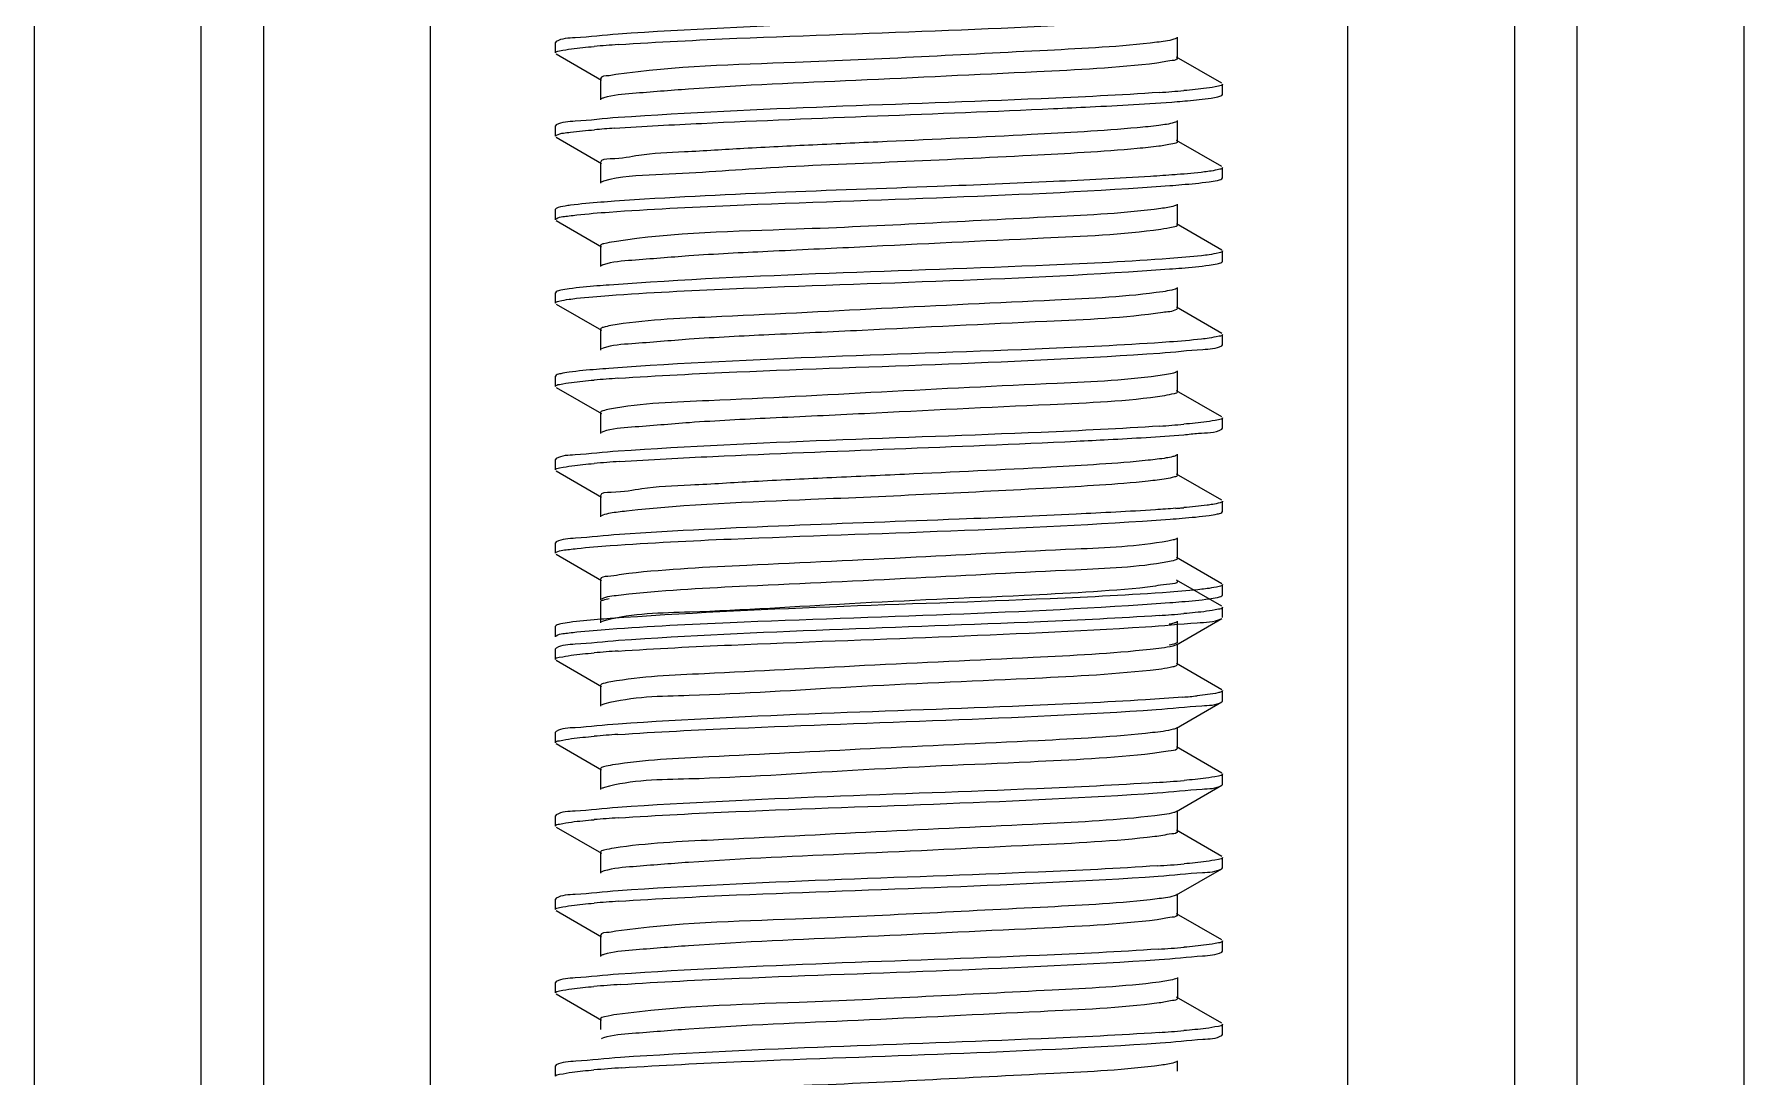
# Model space of a CAD drawing. Extents: x 1680110 to 4798266, y 269661 to 1249705.
# Drawn here: x 2404359.1 to 2404710.5, y 664173.3 to 664387.6 of the extents above; entities that cross this region are included whole.
import ezdxf

# ---------------------------------------------------------------- set-up
doc = ezdxf.new("R2010")
doc.units = 0
doc.header["$LTSCALE"] = 1000
doc.header["$MEASUREMENT"] = 0

# ---------------------------------------------------------------- blocks, each defined once
blk = doc.blocks.new('gfhhrryyfd')
at = {"linetype": 'Continuous'}
for p, q in [((3693152.86, -1741005.43), (3693152.86, -1744418.97)), ((3693187.15, -1741005.43), (3693187.15, -1744418.97)), ((3693200.01, -1741005.43), (3693200.01, -1744418.97)), ((3693234.3, -1741005.43), (3693234.3, -1744418.97)), ((3693422.89, -1741005.43), (3693422.89, -1744418.97)), ((3693457.18, -1741005.43), (3693457.18, -1744418.97)), ((3693470.04, -1741005.43), (3693470.04, -1744418.97)), ((3693504.33, -1741005.43), (3693504.33, -1744418.97)), ((3693260.18, -1743058.33), (3693260.01, -1743058.52)), ((3693387.9, -1743061.73), (3693387.9, -1743057.45)), ((3693260.01, -1743060.66), (3693260.01, -1743058.52)), ((3693260.01, -1743060.66), (3693260.01, -1743058.52)), ((3693260.18, -1743060.85), (3693269.48, -1743066.24)), ((3693397.01, -1743066.9), (3693387.71, -1743061.52)), ((3693269.29, -1743066.02), (3693269.29, -1743070.31)), ((3693397.18, -1743069.24), (3693397.18, -1743067.09)), ((3693397.18, -1743069.24), (3693397.18, -1743067.09)), ((3693397.01, -1743069.42), (3693397.18, -1743069.24)), ((3693260.18, -1743075.48), (3693260.01, -1743075.66)), ((3693260.01, -1743077.81), (3693260.01, -1743075.66)), ((3693260.01, -1743077.81), (3693260.01, -1743075.66)), ((3693387.9, -1743078.88), (3693387.9, -1743074.59)), ((3693260.18, -1743078), (3693269.48, -1743083.38)), ((3693397.01, -1743084.05), (3693387.71, -1743078.66)), ((3693269.29, -1743083.17), (3693269.29, -1743087.45)), ((3693387.84, -1743085.68), (3693387.4, -1743085.71)), ((3693397.01, -1743086.57), (3693397.18, -1743086.38)), ((3693397.18, -1743086.38), (3693397.18, -1743084.24)), ((3693397.18, -1743086.38), (3693397.18, -1743084.24)), ((3693260.18, -1743092.62), (3693260.01, -1743092.81)), ((3693260.01, -1743094.95), (3693260.01, -1743092.81)), ((3693260.01, -1743094.95), (3693260.01, -1743092.81)), ((3693387.9, -1743096.02), (3693387.9, -1743091.74)), ((3693260.18, -1743095.14), (3693269.48, -1743100.53)), ((3693397.01, -1743101.19), (3693387.71, -1743095.81)), ((3693269.29, -1743100.31), (3693269.29, -1743104.6)), ((3693397.01, -1743103.71), (3693397.18, -1743103.53)), ((3693397.18, -1743103.53), (3693397.18, -1743101.38)), ((3693397.18, -1743103.53), (3693397.18, -1743101.38)), ((3693260.18, -1743109.77), (3693260.01, -1743109.96)), ((3693260.01, -1743112.1), (3693260.01, -1743109.96)), ((3693260.01, -1743112.1), (3693260.01, -1743109.96)), ((3693387.9, -1743113.17), (3693387.9, -1743108.88)), ((3693260.18, -1743112.29), (3693269.48, -1743117.67)), ((3693397.01, -1743118.34), (3693387.71, -1743112.95)), ((3693269.29, -1743117.46), (3693269.29, -1743121.74)), ((3693269.82, -1743121.38), (3693269.48, -1743121.53)), ((3693397.01, -1743120.86), (3693397.18, -1743120.67)), ((3693397.18, -1743120.67), (3693397.18, -1743118.53)), ((3693397.18, -1743120.67), (3693397.18, -1743118.53)), ((3693260.18, -1743126.91), (3693260.01, -1743127.1)), ((3693260.01, -1743129.24), (3693260.01, -1743127.1)), ((3693260.01, -1743129.24), (3693260.01, -1743127.1)), ((3693387.9, -1743130.32), (3693387.9, -1743126.03)), ((3693260.18, -1743129.43), (3693269.48, -1743134.82)), ((3693397.01, -1743135.49), (3693387.71, -1743130.1)), ((3693269.29, -1743134.6), (3693269.29, -1743138.89)), ((3693397.18, -1743137.82), (3693397.18, -1743135.67)), ((3693397.18, -1743137.82), (3693397.18, -1743135.67)), ((3693269.79, -1743138.54), (3693269.48, -1743138.67)), ((3693397.01, -1743138), (3693397.18, -1743137.82)), ((3693260.18, -1743144.06), (3693260.01, -1743144.25)), ((3693260.01, -1743146.39), (3693260.01, -1743144.25)), ((3693260.01, -1743146.39), (3693260.01, -1743144.25)), ((3693387.9, -1743147.46), (3693387.9, -1743143.17)), ((3693260.18, -1743146.58), (3693269.48, -1743151.96)), ((3693397.01, -1743152.63), (3693387.71, -1743147.24)), ((3693269.29, -1743151.75), (3693269.29, -1743156.03)), ((3693397.18, -1743154.96), (3693397.18, -1743152.82)), ((3693397.18, -1743154.96), (3693397.18, -1743152.82)), ((3693269.76, -1743155.69), (3693269.48, -1743155.82)), ((3693397.01, -1743155.15), (3693397.18, -1743154.96)), ((3693387.9, -1743164.61), (3693387.9, -1743160.32)), ((3693260.18, -1743161.2), (3693260.01, -1743161.39)), ((3693260.01, -1743163.53), (3693260.01, -1743161.39)), ((3693260.01, -1743163.53), (3693260.01, -1743161.39)), ((3693260.18, -1743163.72), (3693269.48, -1743169.11)), ((3693397.01, -1743169.78), (3693387.71, -1743164.39)), ((3693269.29, -1743168.89), (3693269.29, -1743173.18)), ((3693397.01, -1743174.42), (3693387.71, -1743169.04)), ((3693397.18, -1743172.11), (3693397.18, -1743169.96)), ((3693397.18, -1743172.11), (3693397.18, -1743169.96)), ((3693269.29, -1743173.54), (3693269.29, -1743177.83)), ((3693397.01, -1743172.29), (3693397.18, -1743172.11)), ((3693387.71, -1743182.33), (3693397.01, -1743176.94)), ((3693387.9, -1743181.75), (3693387.9, -1743177.46)), ((3693396.9, -1743177), (3693397.01, -1743176.94)), ((3693397.18, -1743176.76), (3693397.18, -1743174.61)), ((3693397.18, -1743176.76), (3693397.18, -1743174.61)), ((3693260.18, -1743178.35), (3693260.01, -1743178.54)), ((3693260.01, -1743180.68), (3693260.01, -1743178.54)), ((3693260.01, -1743180.68), (3693260.01, -1743178.54)), ((3693260.18, -1743183), (3693260.01, -1743183.18)), ((3693260.01, -1743185.33), (3693260.01, -1743183.18)), ((3693260.01, -1743185.33), (3693260.01, -1743183.18)), ((3693387.71, -1743182.33), (3693387.65, -1743182.36)), ((3693387.9, -1743186.4), (3693387.9, -1743182.11)), ((3693260.18, -1743185.52), (3693269.48, -1743190.9)), ((3693387.9, -1743186.4), (3693387.65, -1743186.65)), ((3693397.01, -1743191.57), (3693387.71, -1743186.18)), ((3693269.29, -1743190.69), (3693269.29, -1743194.97)), ((3693397.18, -1743193.9), (3693397.18, -1743191.76)), ((3693397.18, -1743193.9), (3693397.18, -1743191.76)), ((3693387.71, -1743199.48), (3693397.01, -1743194.09)), ((3693397.01, -1743194.09), (3693397.18, -1743193.9)), ((3693260.18, -1743200.14), (3693260.01, -1743200.33)), ((3693260.01, -1743202.47), (3693260.01, -1743200.33)), ((3693260.01, -1743202.47), (3693260.01, -1743200.33)), ((3693387.9, -1743203.54), (3693387.9, -1743199.26)), ((3693260.18, -1743202.66), (3693269.48, -1743208.05)), ((3693397.01, -1743208.71), (3693387.71, -1743203.33)), ((3693269.29, -1743207.83), (3693269.29, -1743212.12)), ((3693397.18, -1743211.05), (3693397.18, -1743208.9)), ((3693397.18, -1743211.05), (3693397.18, -1743208.9)), ((3693387.71, -1743216.62), (3693397.01, -1743211.23)), ((3693397.01, -1743211.23), (3693397.18, -1743211.05)), ((3693387.9, -1743220.69), (3693387.9, -1743216.4)), ((3693260.18, -1743217.29), (3693260.01, -1743217.48)), ((3693260.01, -1743219.62), (3693260.01, -1743217.48)), ((3693260.01, -1743219.62), (3693260.01, -1743217.48)), ((3693260.18, -1743219.81), (3693269.48, -1743225.19)), ((3693397.01, -1743225.86), (3693387.71, -1743220.47)), ((3693269.29, -1743224.98), (3693269.29, -1743229.26)), ((3693397.18, -1743228.19), (3693397.18, -1743226.05)), ((3693397.18, -1743228.19), (3693397.18, -1743226.05)), ((3693387.71, -1743233.77), (3693397.01, -1743228.38)), ((3693397.01, -1743228.38), (3693397.18, -1743228.19)), ((3693387.9, -1743237.84), (3693387.9, -1743233.55)), ((3693260.18, -1743234.43), (3693260.01, -1743234.62)), ((3693260.01, -1743236.76), (3693260.01, -1743234.62)), ((3693260.01, -1743236.76), (3693260.01, -1743234.62)), ((3693260.18, -1743236.95), (3693269.48, -1743242.34)), ((3693397.01, -1743243.01), (3693387.71, -1743237.62)), ((3693269.29, -1743242.12), (3693269.29, -1743246.41)), ((3693397.18, -1743245.34), (3693397.18, -1743243.19)), ((3693397.18, -1743245.34), (3693397.18, -1743243.19)), ((3693397.01, -1743245.52), (3693397.18, -1743245.34)), ((3693260.18, -1743251.58), (3693260.01, -1743251.77)), ((3693387.89, -1743250.72), (3693387.89, -1743255.01)), ((3693260.01, -1743253.91), (3693260.01, -1743251.77)), ((3693260.01, -1743253.91), (3693260.01, -1743251.77)), ((3693260.18, -1743254.1), (3693269.48, -1743259.48)), ((3693397.01, -1743260.15), (3693387.71, -1743254.76)), ((3693269.29, -1743259.27), (3693269.29, -1743261.42)), ((3693397.18, -1743262.48), (3693397.18, -1743260.34)), ((3693397.18, -1743262.48), (3693397.18, -1743260.34)), ((3693269.57, -1743263.29), (3693269.48, -1743263.34)), ((3693269.9, -1743263.16), (3693269.57, -1743263.29)), ((3693397.01, -1743262.67), (3693397.18, -1743262.48)), ((3693260.18, -1743268.72), (3693260.01, -1743268.91)), ((3693260.01, -1743271.05), (3693260.01, -1743268.91)), ((3693260.01, -1743271.05), (3693260.01, -1743268.91)), ((3693387.9, -1743269.98), (3693387.9, -1743267.84))]:
    blk.add_line(p, q, dxfattribs=at)
for centre, radius, start, end in [((3693292.64, -1743352.87), 294.57, 93.8337, 94.8049), ((3693364.53, -1742774.66), 294.79, 273.8331, 274.8033), ((3693291.6, -1743356.99), 281.51, 93.9624, 94.8027), ((3693292.57, -1743420.62), 293.73, 93.8429, 94.8037), ((3693364.61, -1742844.23), 293.81, 273.8423, 274.8035), ((3693292.99, -1743442.96), 298.95, 93.7981, 94.8008), ((3693367.97, -1742902.76), 252.29, 274.451, 274.6348), ((3693370.72, -1742936.59), 218.35, 274.6342, 274.8518), ((3693364.42, -1742880.87), 296.11, 273.8184, 274.8056), ((3693292.56, -1743476.48), 293.52, 93.8401, 94.808), ((3693376.71, -1743044.77), 148.84, 274.7435, 275.8811), ((3693292.55, -1743493.51), 293.4, 93.846, 94.8037), ((3693363.61, -1742904.89), 306.41, 273.7257, 274.8047), ((3693292.64, -1743511.86), 294.61, 93.8348, 94.8035), ((3693363.92, -1742926.03), 302.41, 273.7603, 274.8059), ((3693292.69, -1743529.64), 295.24, 93.8289, 94.8034), ((3693364.21, -1742946.72), 298.85, 273.7925, 274.8061), ((3693293.2, -1743553.12), 301.59, 93.7677, 94.8057), ((3693364.15, -1742966.61), 296.11, 273.8662, 274.8539), ((3693293.6, -1743575.29), 306.63, 93.7244, 94.8042)]:
    blk.add_arc(centre, radius, start, end, dxfattribs=at)
for points, knots in [([(3693384.29, -1743051.65), (3693376.17, -1743052.2), (3693339.03, -1743053.99), (3693301.85, -1743054.84), (3693272.89, -1743056.82)], [0, 0, 0, 0, 0.219079, 1, 1, 1, 1]), ([(3693272.95, -1743058.96), (3693281.07, -1743058.41), (3693318.17, -1743056.62), (3693355.31, -1743055.76), (3693384.24, -1743053.79)], [0, 0, 0, 0, 0.219185, 1, 1, 1, 1]), ([(3693272.89, -1743056.82), (3693269.95, -1743057.02), (3693265.82, -1743057.59), (3693261.32, -1743057.67), (3693260.18, -1743058.33)], [0, 0, 0, 0, 0.690206, 1, 1, 1, 1]), ([(3693387.71, -1743057.66), (3693387.55, -1743057.76), (3693386.22, -1743058.19), (3693384.85, -1743058.34), (3693383.67, -1743058.48)], [0, 0, 0, 0, 0.135599, 1, 1, 1, 1]), ([(3693260.01, -1743060.66), (3693260.01, -1743060.35), (3693261.65, -1743060.15), (3693262.47, -1743059.92), (3693263.3, -1743059.82)], [0, 0, 0, 0, 0.27163, 1, 1, 1, 1]), ([(3693383.67, -1743058.48), (3693376.22, -1743059.41), (3693351.38, -1743060.59), (3693314.35, -1743062.69), (3693284.62, -1743063.38), (3693272.42, -1743065.13)], [0, 0, 0, 0, 0.202178, 0.668259, 1, 1, 1, 1]), ([(3693387.89, -1743061.73), (3693387.9, -1743062.13), (3693385.77, -1743062.35), (3693384.73, -1743062.64), (3693383.67, -1743062.77)], [0, 0, 0, 0, 0.270603, 1, 1, 1, 1]), ([(3693272.42, -1743065.13), (3693271.97, -1743065.2), (3693271.08, -1743065.45), (3693269.3, -1743065.39), (3693269.29, -1743066.02)], [0, 0, 0, 0, 0.421834, 1, 1, 1, 1]), ([(3693383.67, -1743062.77), (3693375.48, -1743063.79), (3693354.81, -1743064.72), (3693322.74, -1743066.37), (3693294.97, -1743067.44), (3693277.76, -1743068.88), (3693271.87, -1743069.31), (3693269.96, -1743069.9)], [0, 0, 0, 0, 0.217203, 0.543941, 0.846117, 0.947352, 1, 1, 1, 1]), ([(3693384.24, -1743068.8), (3693376.12, -1743069.35), (3693339.02, -1743071.14), (3693301.88, -1743071.99), (3693272.95, -1743073.96)], [0, 0, 0, 0, 0.219186, 1, 1, 1, 1]), ([(3693397.18, -1743067.09), (3693397.18, -1743067.4), (3693395.53, -1743067.61), (3693394.7, -1743067.84), (3693393.87, -1743067.94)], [0, 0, 0, 0, 0.271523, 1, 1, 1, 1]), ([(3693269.96, -1743069.9), (3693269.87, -1743069.93), (3693269.7, -1743069.98), (3693269.55, -1743070.05), (3693269.48, -1743070.09)], [0, 0, 0, 0, 0.564969, 1, 1, 1, 1]), ([(3693272.15, -1743076.16), (3693278.12, -1743075.74), (3693308.2, -1743074.19), (3693338.29, -1743073.22), (3693362.39, -1743072.12)], [0, 0, 0, 0, 0.198843, 1, 1, 1, 1]), ([(3693362.39, -1743072.12), (3693364.9, -1743072), (3693373.39, -1743071.59), (3693381.88, -1743071.15), (3693387.84, -1743070.68)], [0, 0, 0, 0, 0.29642, 1, 1, 1, 1]), ([(3693387.84, -1743070.68), (3693388.55, -1743070.62), (3693390.88, -1743070.42), (3693393.2, -1743070.2), (3693394.8, -1743069.96)], [0, 0, 0, 0, 0.307999, 1, 1, 1, 1]), ([(3693394.8, -1743069.96), (3693395.28, -1743069.88), (3693396.02, -1743069.75), (3693396.77, -1743069.56), (3693397.01, -1743069.42)], [0, 0, 0, 0, 0.636475, 1, 1, 1, 1]), ([(3693272.95, -1743073.96), (3693269.99, -1743074.16), (3693265.85, -1743074.74), (3693261.33, -1743074.81), (3693260.18, -1743075.48)], [0, 0, 0, 0, 0.6903, 1, 1, 1, 1]), ([(3693384.1, -1743075.57), (3693382.62, -1743075.77), (3693373.88, -1743076.63), (3693365.1, -1743077.09), (3693357.82, -1743077.47)], [0, 0, 0, 0, 0.16974, 1, 1, 1, 1]), ([(3693387.71, -1743074.81), (3693387.56, -1743074.9), (3693386.38, -1743075.29), (3693385.15, -1743075.44), (3693384.1, -1743075.57)], [0, 0, 0, 0, 0.138888, 1, 1, 1, 1]), ([(3693260.01, -1743077.81), (3693260.01, -1743077.71), (3693261.15, -1743077.05), (3693262.14, -1743077.11), (3693263.12, -1743076.98)], [0, 0, 0, 0, 0.087225, 1, 1, 1, 1]), ([(3693357.82, -1743077.47), (3693347.95, -1743077.99), (3693332.98, -1743078.67), (3693313.32, -1743079.59), (3693299.33, -1743080.24), (3693287.68, -1743081.03), (3693277.84, -1743081.4), (3693273.35, -1743082.53), (3693269.29, -1743082.46), (3693269.29, -1743083.17)], [0, 0, 0, 0, 0.333656, 0.505798, 0.66612, 0.803713, 0.909344, 0.976032, 1, 1, 1, 1]), ([(3693387.9, -1743078.88), (3693387.9, -1743079.24), (3693386.01, -1743079.48), (3693385.05, -1743079.74), (3693384.1, -1743079.86)], [0, 0, 0, 0, 0.272538, 1, 1, 1, 1]), ([(3693357.82, -1743081.76), (3693348.66, -1743082.24), (3693330.23, -1743083.14), (3693304.44, -1743084.11), (3693284.43, -1743085.73), (3693273.34, -1743085.96), (3693269.91, -1743087.06)], [0, 0, 0, 0, 0.312169, 0.628846, 0.877123, 1, 1, 1, 1]), ([(3693384.1, -1743079.86), (3693382.62, -1743080.05), (3693373.88, -1743080.92), (3693365.1, -1743081.37), (3693357.82, -1743081.76)], [0, 0, 0, 0, 0.16974, 1, 1, 1, 1]), ([(3693387.4, -1743085.71), (3693385.72, -1743085.84), (3693377.39, -1743086.41), (3693369.05, -1743086.81), (3693362.39, -1743087.12)], [0, 0, 0, 0, 0.200777, 1, 1, 1, 1]), ([(3693394.8, -1743084.96), (3693394.36, -1743085.02), (3693392.05, -1743085.33), (3693389.72, -1743085.53), (3693387.84, -1743085.68)], [0, 0, 0, 0, 0.190994, 1, 1, 1, 1]), ([(3693397.18, -1743084.24), (3693397.18, -1743084.47), (3693396.03, -1743084.71), (3693395.4, -1743084.87), (3693394.8, -1743084.96)], [0, 0, 0, 0, 0.277611, 1, 1, 1, 1]), ([(3693269.91, -1743087.06), (3693269.82, -1743087.09), (3693269.68, -1743087.14), (3693269.54, -1743087.2), (3693269.48, -1743087.23)], [0, 0, 0, 0, 0.560517, 1, 1, 1, 1]), ([(3693271.09, -1743093.38), (3693279.38, -1743092.78), (3693317.79, -1743090.9), (3693356.26, -1743090.15), (3693386.32, -1743087.94)], [0, 0, 0, 0, 0.216008, 1, 1, 1, 1]), ([(3693362.39, -1743087.12), (3693354.42, -1743087.48), (3693324.34, -1743088.76), (3693294.23, -1743089.62), (3693272.15, -1743091.16)], [0, 0, 0, 0, 0.264864, 1, 1, 1, 1]), ([(3693386.32, -1743087.94), (3693387.15, -1743087.88), (3693389.85, -1743087.66), (3693392.55, -1743087.42), (3693394.41, -1743087.16)], [0, 0, 0, 0, 0.307522, 1, 1, 1, 1]), ([(3693394.41, -1743087.16), (3693394.98, -1743087.08), (3693395.85, -1743086.93), (3693396.74, -1743086.73), (3693397.01, -1743086.57)], [0, 0, 0, 0, 0.642871, 1, 1, 1, 1]), ([(3693263.12, -1743091.99), (3693262.76, -1743092.03), (3693261.78, -1743092.2), (3693260.73, -1743092.3), (3693260.18, -1743092.62)], [0, 0, 0, 0, 0.361201, 1, 1, 1, 1]), ([(3693262.85, -1743094.17), (3693263.38, -1743094.09), (3693266.12, -1743093.76), (3693268.87, -1743093.54), (3693271.09, -1743093.38)], [0, 0, 0, 0, 0.191562, 1, 1, 1, 1]), ([(3693272.15, -1743091.16), (3693271.22, -1743091.23), (3693268.21, -1743091.45), (3693265.2, -1743091.71), (3693263.12, -1743091.99)], [0, 0, 0, 0, 0.30692, 1, 1, 1, 1]), ([(3693384.51, -1743092.66), (3693377.2, -1743093.67), (3693352.14, -1743094.79), (3693314.73, -1743097.04), (3693284.44, -1743097.59), (3693272.08, -1743099.47)], [0, 0, 0, 0, 0.196411, 0.666993, 1, 1, 1, 1]), ([(3693387.71, -1743091.96), (3693387.57, -1743092.03), (3693386.53, -1743092.4), (3693385.44, -1743092.54), (3693384.51, -1743092.66)], [0, 0, 0, 0, 0.142204, 1, 1, 1, 1]), ([(3693260.01, -1743094.95), (3693260.01, -1743094.86), (3693261.03, -1743094.23), (3693261.95, -1743094.29), (3693262.85, -1743094.17)], [0, 0, 0, 0, 0.088954, 1, 1, 1, 1]), ([(3693384.51, -1743096.95), (3693376.51, -1743098.06), (3693355.83, -1743098.94), (3693328.89, -1743100.3), (3693304.59, -1743101.45), (3693288.93, -1743102.21), (3693277.72, -1743103.2), (3693271.75, -1743103.59), (3693269.86, -1743104.22)], [0, 0, 0, 0, 0.210757, 0.539438, 0.704601, 0.845971, 0.948094, 1, 1, 1, 1]), ([(3693387.9, -1743096.02), (3693387.89, -1743096.35), (3693386.23, -1743096.61), (3693385.36, -1743096.83), (3693384.51, -1743096.95)], [0, 0, 0, 0, 0.27426, 1, 1, 1, 1]), ([(3693272.08, -1743099.47), (3693271.38, -1743099.58), (3693270.64, -1743099.76), (3693269.29, -1743100.04), (3693269.29, -1743100.31)], [0, 0, 0, 0, 0.721991, 1, 1, 1, 1]), ([(3693386.32, -1743102.94), (3693378.09, -1743103.55), (3693339.67, -1743105.42), (3693301.21, -1743106.18), (3693271.09, -1743108.38)], [0, 0, 0, 0, 0.214793, 1, 1, 1, 1]), ([(3693394.41, -1743102.16), (3693393.9, -1743102.23), (3693391.21, -1743102.56), (3693388.51, -1743102.78), (3693386.32, -1743102.94)], [0, 0, 0, 0, 0.191306, 1, 1, 1, 1]), ([(3693394.4, -1743104.3), (3693394.97, -1743104.22), (3693395.84, -1743104.07), (3693396.73, -1743103.87), (3693397.01, -1743103.71)], [0, 0, 0, 0, 0.64301, 1, 1, 1, 1]), ([(3693397.18, -1743101.38), (3693397.18, -1743101.65), (3693395.82, -1743101.88), (3693395.1, -1743102.06), (3693394.41, -1743102.16)], [0, 0, 0, 0, 0.274588, 1, 1, 1, 1]), ([(3693269.86, -1743104.22), (3693269.79, -1743104.24), (3693269.66, -1743104.29), (3693269.53, -1743104.35), (3693269.48, -1743104.38)], [0, 0, 0, 0, 0.556492, 1, 1, 1, 1]), ([(3693270.99, -1743110.53), (3693279.26, -1743109.93), (3693317.7, -1743108.05), (3693356.19, -1743107.3), (3693386.29, -1743105.08)], [0, 0, 0, 0, 0.215575, 1, 1, 1, 1]), ([(3693386.29, -1743105.08), (3693387.12, -1743105.02), (3693389.83, -1743104.81), (3693392.54, -1743104.57), (3693394.4, -1743104.3)], [0, 0, 0, 0, 0.307509, 1, 1, 1, 1]), ([(3693262.85, -1743109.17), (3693262.27, -1743109.25), (3693261.37, -1743109.4), (3693260.46, -1743109.6), (3693260.18, -1743109.77)], [0, 0, 0, 0, 0.64396, 1, 1, 1, 1]), ([(3693262.82, -1743111.31), (3693263.34, -1743111.24), (3693266.06, -1743110.91), (3693268.78, -1743110.69), (3693270.99, -1743110.53)], [0, 0, 0, 0, 0.19146, 1, 1, 1, 1]), ([(3693271.09, -1743108.38), (3693270.25, -1743108.44), (3693267.5, -1743108.66), (3693264.75, -1743108.9), (3693262.85, -1743109.17)], [0, 0, 0, 0, 0.307231, 1, 1, 1, 1]), ([(3693384.9, -1743109.76), (3693377.55, -1743110.83), (3693358.22, -1743111.68), (3693327.27, -1743113.2), (3693296.86, -1743114.84), (3693278.21, -1743115.54), (3693271.41, -1743116.72)], [0, 0, 0, 0, 0.195765, 0.5095, 0.817954, 1, 1, 1, 1]), ([(3693387.71, -1743109.1), (3693387.41, -1743109.27), (3693386.45, -1743109.5), (3693385.51, -1743109.67), (3693384.9, -1743109.76)], [0, 0, 0, 0, 0.360057, 1, 1, 1, 1]), ([(3693260.01, -1743112.1), (3693260.01, -1743111.83), (3693261.39, -1743111.6), (3693262.12, -1743111.41), (3693262.82, -1743111.31)], [0, 0, 0, 0, 0.274314, 1, 1, 1, 1]), ([(3693384.9, -1743114.04), (3693377.01, -1743115.2), (3693356.34, -1743116.03), (3693329.35, -1743117.42), (3693304.85, -1743118.58), (3693289.02, -1743119.34), (3693277.71, -1743120.35), (3693271.7, -1743120.73), (3693269.82, -1743121.38)], [0, 0, 0, 0, 0.20733, 0.536865, 0.70321, 0.84565, 0.948324, 1, 1, 1, 1]), ([(3693387.89, -1743113.17), (3693387.89, -1743113.27), (3693386.85, -1743113.97), (3693385.85, -1743113.9), (3693384.9, -1743114.04)], [0, 0, 0, 0, 0.0912, 1, 1, 1, 1]), ([(3693271.41, -1743116.72), (3693270.88, -1743116.82), (3693270.29, -1743116.96), (3693269.29, -1743117.24), (3693269.29, -1743117.46)], [0, 0, 0, 0, 0.715817, 1, 1, 1, 1]), ([(3693386.29, -1743120.09), (3693378.03, -1743120.69), (3693339.6, -1743122.57), (3693301.11, -1743123.33), (3693270.99, -1743125.54)], [0, 0, 0, 0, 0.215095, 1, 1, 1, 1]), ([(3693384.3, -1743122.37), (3693387.24, -1743122.17), (3693391.37, -1743121.6), (3693395.86, -1743121.52), (3693397.01, -1743120.86)], [0, 0, 0, 0, 0.690194, 1, 1, 1, 1]), ([(3693394.4, -1743119.31), (3693393.88, -1743119.38), (3693391.19, -1743119.71), (3693388.48, -1743119.93), (3693386.29, -1743120.09)], [0, 0, 0, 0, 0.191314, 1, 1, 1, 1]), ([(3693397.18, -1743118.53), (3693397.18, -1743118.79), (3693395.81, -1743119.02), (3693395.1, -1743119.21), (3693394.4, -1743119.31)], [0, 0, 0, 0, 0.274525, 1, 1, 1, 1]), ([(3693272.89, -1743127.54), (3693281.01, -1743126.99), (3693318.15, -1743125.2), (3693355.33, -1743124.35), (3693384.3, -1743122.37)], [0, 0, 0, 0, 0.219065, 1, 1, 1, 1]), ([(3693260.01, -1743129.24), (3693260.01, -1743128.93), (3693261.65, -1743128.73), (3693262.48, -1743128.5), (3693263.3, -1743128.4)], [0, 0, 0, 0, 0.271609, 1, 1, 1, 1]), ([(3693262.82, -1743126.32), (3693262.24, -1743126.4), (3693261.36, -1743126.55), (3693260.46, -1743126.75), (3693260.18, -1743126.91)], [0, 0, 0, 0, 0.6435, 1, 1, 1, 1]), ([(3693270.99, -1743125.54), (3693270.15, -1743125.6), (3693267.43, -1743125.81), (3693264.7, -1743126.05), (3693262.82, -1743126.32)], [0, 0, 0, 0, 0.307349, 1, 1, 1, 1]), ([(3693385.26, -1743126.85), (3693377.97, -1743127.98), (3693358.5, -1743128.78), (3693327.27, -1743130.34), (3693296.61, -1743132.05), (3693277.84, -1743132.66), (3693271.11, -1743133.92)], [0, 0, 0, 0, 0.193557, 0.5097, 0.820432, 1, 1, 1, 1]), ([(3693387.71, -1743126.25), (3693387.44, -1743126.4), (3693386.61, -1743126.61), (3693385.79, -1743126.76), (3693385.26, -1743126.85)], [0, 0, 0, 0, 0.365495, 1, 1, 1, 1]), ([(3693385.26, -1743131.13), (3693377.49, -1743132.34), (3693356.84, -1743133.12), (3693329.83, -1743134.55), (3693305.12, -1743135.71), (3693289.12, -1743136.47), (3693277.72, -1743137.51), (3693271.66, -1743137.87), (3693269.79, -1743138.54)], [0, 0, 0, 0, 0.203778, 0.534105, 0.701642, 0.84519, 0.948477, 1, 1, 1, 1]), ([(3693387.89, -1743130.32), (3693387.89, -1743130.58), (3693386.63, -1743130.86), (3693385.92, -1743131.03), (3693385.26, -1743131.13)], [0, 0, 0, 0, 0.279238, 1, 1, 1, 1]), ([(3693271.11, -1743133.92), (3693270.65, -1743134.01), (3693270.13, -1743134.13), (3693269.29, -1743134.41), (3693269.29, -1743134.6)], [0, 0, 0, 0, 0.711874, 1, 1, 1, 1]), ([(3693397.18, -1743135.67), (3693397.18, -1743135.98), (3693395.54, -1743136.19), (3693394.71, -1743136.41), (3693393.88, -1743136.52)], [0, 0, 0, 0, 0.271595, 1, 1, 1, 1]), ([(3693384.3, -1743137.37), (3693376.17, -1743137.93), (3693339.03, -1743139.72), (3693301.85, -1743140.57), (3693272.89, -1743142.55)], [0, 0, 0, 0, 0.219073, 1, 1, 1, 1]), ([(3693367.07, -1743140.48), (3693369.28, -1743140.37), (3693376.65, -1743140), (3693384.03, -1743139.58), (3693389.18, -1743139.15)], [0, 0, 0, 0, 0.29883, 1, 1, 1, 1]), ([(3693389.18, -1743139.15), (3693390.19, -1743139.06), (3693392.77, -1743138.71), (3693395.6, -1743138.82), (3693397.01, -1743138)], [0, 0, 0, 0, 0.383631, 1, 1, 1, 1]), ([(3693272.89, -1743142.55), (3693269.95, -1743142.75), (3693265.82, -1743143.32), (3693261.32, -1743143.4), (3693260.18, -1743144.06)], [0, 0, 0, 0, 0.690204, 1, 1, 1, 1]), ([(3693273.18, -1743144.67), (3693279.57, -1743144.24), (3693310.86, -1743142.67), (3693342.18, -1743141.67), (3693367.07, -1743140.48)], [0, 0, 0, 0, 0.204374, 1, 1, 1, 1]), ([(3693260.01, -1743146.39), (3693260.01, -1743146.07), (3693261.71, -1743145.87), (3693262.56, -1743145.64), (3693263.41, -1743145.53)], [0, 0, 0, 0, 0.271116, 1, 1, 1, 1]), ([(3693361.87, -1743145.83), (3693351.85, -1743146.39), (3693336.49, -1743147.09), (3693316.17, -1743148.04), (3693301.41, -1743148.71), (3693289.02, -1743149.53), (3693278.48, -1743149.9), (3693273.68, -1743151.12), (3693269.29, -1743150.98), (3693269.29, -1743151.75)], [0, 0, 0, 0, 0.324234, 0.49621, 0.658258, 0.798515, 0.906808, 0.975392, 1, 1, 1, 1]), ([(3693385.6, -1743143.94), (3693384.38, -1743144.14), (3693376.48, -1743145.04), (3693368.55, -1743145.46), (3693361.87, -1743145.83)], [0, 0, 0, 0, 0.156149, 1, 1, 1, 1]), ([(3693387.7, -1743143.39), (3693387.47, -1743143.53), (3693386.76, -1743143.72), (3693386.05, -1743143.86), (3693385.6, -1743143.94)], [0, 0, 0, 0, 0.371732, 1, 1, 1, 1]), ([(3693385.6, -1743148.22), (3693384.38, -1743148.43), (3693376.48, -1743149.33), (3693368.55, -1743149.75), (3693361.87, -1743150.12)], [0, 0, 0, 0, 0.156149, 1, 1, 1, 1]), ([(3693387.89, -1743147.46), (3693387.89, -1743147.69), (3693386.81, -1743147.98), (3693386.18, -1743148.13), (3693385.6, -1743148.22)], [0, 0, 0, 0, 0.282702, 1, 1, 1, 1]), ([(3693361.87, -1743150.12), (3693345.43, -1743151.03), (3693316.35, -1743152.42), (3693287.2, -1743153.47), (3693274.61, -1743154.87)], [0, 0, 0, 0, 0.565123, 1, 1, 1, 1]), ([(3693397.18, -1743152.82), (3693397.18, -1743153.02), (3693396.21, -1743153.27), (3693395.66, -1743153.4), (3693395.15, -1743153.48)], [0, 0, 0, 0, 0.281222, 1, 1, 1, 1]), ([(3693274.61, -1743154.87), (3693274.05, -1743154.93), (3693272.42, -1743155.14), (3693270.77, -1743155.32), (3693269.76, -1743155.69)], [0, 0, 0, 0, 0.346329, 1, 1, 1, 1]), ([(3693271.24, -1743161.95), (3693279.54, -1743161.35), (3693317.92, -1743159.48), (3693356.36, -1743158.73), (3693386.37, -1743156.51)], [0, 0, 0, 0, 0.21664, 1, 1, 1, 1]), ([(3693367.07, -1743155.48), (3693359.05, -1743155.86), (3693327.75, -1743157.22), (3693296.42, -1743158.1), (3693273.18, -1743159.67)], [0, 0, 0, 0, 0.256445, 1, 1, 1, 1]), ([(3693387.55, -1743154.28), (3693386.15, -1743154.39), (3693379.33, -1743154.87), (3693372.5, -1743155.22), (3693367.07, -1743155.48)], [0, 0, 0, 0, 0.20481, 1, 1, 1, 1]), ([(3693386.37, -1743156.51), (3693387.2, -1743156.45), (3693389.89, -1743156.24), (3693392.57, -1743156), (3693394.42, -1743155.74)], [0, 0, 0, 0, 0.30754, 1, 1, 1, 1]), ([(3693395.15, -1743153.48), (3693394.77, -1743153.55), (3693392.79, -1743153.83), (3693390.8, -1743154.01), (3693389.18, -1743154.15)], [0, 0, 0, 0, 0.190734, 1, 1, 1, 1]), ([(3693394.42, -1743155.74), (3693394.99, -1743155.66), (3693395.85, -1743155.51), (3693396.74, -1743155.31), (3693397.01, -1743155.15)], [0, 0, 0, 0, 0.64268, 1, 1, 1, 1]), ([(3693273.18, -1743159.67), (3693270.17, -1743159.87), (3693265.95, -1743160.46), (3693261.35, -1743160.53), (3693260.18, -1743161.2)], [0, 0, 0, 0, 0.690599, 1, 1, 1, 1]), ([(3693260.01, -1743163.53), (3693260.01, -1743163.44), (3693261.04, -1743162.8), (3693261.98, -1743162.87), (3693262.89, -1743162.74)], [0, 0, 0, 0, 0.088697, 1, 1, 1, 1]), ([(3693262.89, -1743162.74), (3693263.42, -1743162.67), (3693266.2, -1743162.33), (3693268.99, -1743162.11), (3693271.24, -1743161.95)], [0, 0, 0, 0, 0.191577, 1, 1, 1, 1]), ([(3693385.92, -1743161.03), (3693379.66, -1743162.15), (3693362.31, -1743162.83), (3693333.5, -1743164.45), (3693302.88, -1743165.81), (3693283.18, -1743166.81), (3693275.12, -1743167.67)], [0, 0, 0, 0, 0.17175, 0.467319, 0.780864, 1, 1, 1, 1]), ([(3693387.71, -1743160.54), (3693387.5, -1743160.65), (3693386.9, -1743160.83), (3693386.3, -1743160.96), (3693385.92, -1743161.03)], [0, 0, 0, 0, 0.378304, 1, 1, 1, 1]), ([(3693385.92, -1743165.31), (3693379.66, -1743166.44), (3693362.31, -1743167.11), (3693333.5, -1743168.73), (3693302.88, -1743170.1), (3693283.18, -1743171.1), (3693275.12, -1743171.96)], [0, 0, 0, 0, 0.17175, 0.467319, 0.780864, 1, 1, 1, 1]), ([(3693387.89, -1743164.61), (3693387.89, -1743164.81), (3693386.97, -1743165.09), (3693386.42, -1743165.22), (3693385.92, -1743165.31)], [0, 0, 0, 0, 0.286254, 1, 1, 1, 1]), ([(3693275.12, -1743167.67), (3693273.66, -1743167.83), (3693272.28, -1743168.26), (3693269.29, -1743168.36), (3693269.3, -1743168.89)], [0, 0, 0, 0, 0.733425, 1, 1, 1, 1]), ([(3693381.77, -1743170.51), (3693373.33, -1743171.38), (3693352.89, -1743172.42), (3693321.47, -1743173.71), (3693292.89, -1743175.64), (3693275.94, -1743175.9), (3693270.3, -1743177.32)], [0, 0, 0, 0, 0.227857, 0.549507, 0.843778, 1, 1, 1, 1]), ([(3693387.89, -1743169.25), (3693387.9, -1743169.81), (3693384.75, -1743169.89), (3693383.3, -1743170.35), (3693381.77, -1743170.51)], [0, 0, 0, 0, 0.266085, 1, 1, 1, 1]), ([(3693394.42, -1743170.74), (3693393.91, -1743170.81), (3693391.24, -1743171.14), (3693388.55, -1743171.36), (3693386.37, -1743171.52)], [0, 0, 0, 0, 0.191294, 1, 1, 1, 1]), ([(3693397.18, -1743169.96), (3693397.18, -1743170.23), (3693395.83, -1743170.46), (3693395.11, -1743170.64), (3693394.42, -1743170.74)], [0, 0, 0, 0, 0.274675, 1, 1, 1, 1]), ([(3693271.1, -1743172.87), (3693270.64, -1743172.95), (3693270.12, -1743173.07), (3693269.3, -1743173.35), (3693269.3, -1743173.54)], [0, 0, 0, 0, 0.711183, 1, 1, 1, 1]), ([(3693275.12, -1743171.96), (3693274.41, -1743172.03), (3693272.54, -1743172.31), (3693270.52, -1743172.36), (3693269.48, -1743172.96)], [0, 0, 0, 0, 0.373138, 1, 1, 1, 1]), ([(3693271.1, -1743179.11), (3693279.38, -1743178.5), (3693317.79, -1743176.63), (3693356.26, -1743175.88), (3693386.33, -1743173.66)], [0, 0, 0, 0, 0.216028, 1, 1, 1, 1]), ([(3693386.37, -1743171.52), (3693378.16, -1743172.12), (3693339.78, -1743174), (3693301.35, -1743174.77), (3693271.24, -1743176.95)], [0, 0, 0, 0, 0.214363, 1, 1, 1, 1]), ([(3693386.33, -1743173.66), (3693387.16, -1743173.6), (3693389.85, -1743173.39), (3693392.55, -1743173.15), (3693394.41, -1743172.88)], [0, 0, 0, 0, 0.307523, 1, 1, 1, 1]), ([(3693394.41, -1743172.88), (3693394.98, -1743172.8), (3693395.85, -1743172.65), (3693396.74, -1743172.45), (3693397.01, -1743172.29)], [0, 0, 0, 0, 0.642865, 1, 1, 1, 1]), ([(3693262.89, -1743177.74), (3693262.3, -1743177.83), (3693261.39, -1743177.98), (3693260.46, -1743178.18), (3693260.18, -1743178.35)], [0, 0, 0, 0, 0.644494, 1, 1, 1, 1]), ([(3693271.24, -1743176.95), (3693270.39, -1743177.01), (3693267.6, -1743177.23), (3693264.81, -1743177.48), (3693262.89, -1743177.74)], [0, 0, 0, 0, 0.307193, 1, 1, 1, 1]), ([(3693270.3, -1743177.32), (3693270.13, -1743177.37), (3693269.86, -1743177.44), (3693269.59, -1743177.55), (3693269.48, -1743177.61)], [0, 0, 0, 0, 0.587412, 1, 1, 1, 1]), ([(3693384.14, -1743176.32), (3693376.02, -1743176.87), (3693338.97, -1743178.66), (3693301.87, -1743179.52), (3693272.98, -1743181.48)], [0, 0, 0, 0, 0.219473, 1, 1, 1, 1]), ([(3693381.32, -1743178.65), (3693384.87, -1743178.43), (3693389.99, -1743177.85), (3693395.37, -1743177.67), (3693396.9, -1743177)], [0, 0, 0, 0, 0.681451, 1, 1, 1, 1]), ([(3693387.71, -1743177.68), (3693387.53, -1743177.78), (3693387.03, -1743177.94), (3693386.52, -1743178.06), (3693386.21, -1743178.12)], [0, 0, 0, 0, 0.385895, 1, 1, 1, 1]), ([(3693397.18, -1743174.61), (3693397.18, -1743174.92), (3693395.54, -1743175.13), (3693394.71, -1743175.35), (3693393.88, -1743175.46)], [0, 0, 0, 0, 0.271575, 1, 1, 1, 1]), ([(3693260.01, -1743180.68), (3693260.01, -1743180.59), (3693261.03, -1743179.95), (3693261.95, -1743180.02), (3693262.85, -1743179.89)], [0, 0, 0, 0, 0.088945, 1, 1, 1, 1]), ([(3693262.85, -1743179.89), (3693263.38, -1743179.82), (3693266.12, -1743179.49), (3693268.87, -1743179.27), (3693271.1, -1743179.11)], [0, 0, 0, 0, 0.191564, 1, 1, 1, 1]), ([(3693272.9, -1743183.63), (3693280.67, -1743183.1), (3693316.81, -1743181.35), (3693352.98, -1743180.41), (3693381.32, -1743178.65)], [0, 0, 0, 0, 0.215245, 1, 1, 1, 1]), ([(3693260.01, -1743185.33), (3693260.01, -1743185.02), (3693261.61, -1743184.81), (3693262.43, -1743184.59), (3693263.24, -1743184.49)], [0, 0, 0, 0, 0.271891, 1, 1, 1, 1]), ([(3693272.98, -1743181.48), (3693270.02, -1743181.68), (3693265.86, -1743182.26), (3693261.33, -1743182.33), (3693260.18, -1743183)], [0, 0, 0, 0, 0.690338, 1, 1, 1, 1]), ([(3693382.29, -1743183.31), (3693374.3, -1743184.18), (3693354.7, -1743185.17), (3693324.13, -1743186.54), (3693295.21, -1743188.14), (3693277.75, -1743188.85), (3693271.4, -1743189.96)], [0, 0, 0, 0, 0.216982, 0.529712, 0.826099, 1, 1, 1, 1]), ([(3693387.65, -1743182.36), (3693387.44, -1743182.47), (3693385.67, -1743182.97), (3693383.86, -1743183.14), (3693382.29, -1743183.31)], [0, 0, 0, 0, 0.133347, 1, 1, 1, 1]), ([(3693387.89, -1743181.75), (3693387.89, -1743181.93), (3693387.13, -1743182.21), (3693386.64, -1743182.32), (3693386.21, -1743182.4)], [0, 0, 0, 0, 0.290879, 1, 1, 1, 1]), ([(3693382.29, -1743187.6), (3693373.9, -1743188.51), (3693353.37, -1743189.54), (3693321.72, -1743190.82), (3693292.92, -1743192.85), (3693275.8, -1743193), (3693270.18, -1743194.5)], [0, 0, 0, 0, 0.225438, 0.548607, 0.844824, 1, 1, 1, 1]), ([(3693387.65, -1743186.65), (3693387.44, -1743186.76), (3693385.67, -1743187.25), (3693383.86, -1743187.43), (3693382.29, -1743187.6)], [0, 0, 0, 0, 0.133347, 1, 1, 1, 1]), ([(3693271.4, -1743189.96), (3693270.87, -1743190.05), (3693270.28, -1743190.19), (3693269.3, -1743190.47), (3693269.29, -1743190.69)], [0, 0, 0, 0, 0.715447, 1, 1, 1, 1]), ([(3693397.18, -1743191.76), (3693397.18, -1743191.8), (3693397.08, -1743191.92), (3693396.97, -1743191.97), (3693396.9, -1743192)], [0, 0, 0, 0, 0.368034, 1, 1, 1, 1]), ([(3693270.18, -1743194.5), (3693270.04, -1743194.54), (3693269.81, -1743194.61), (3693269.57, -1743194.7), (3693269.48, -1743194.76)], [0, 0, 0, 0, 0.580842, 1, 1, 1, 1]), ([(3693381.32, -1743193.65), (3693373.08, -1743194.16), (3693336.95, -1743195.87), (3693300.77, -1743196.73), (3693272.9, -1743198.63)], [0, 0, 0, 0, 0.227972, 1, 1, 1, 1]), ([(3693383.52, -1743195.65), (3693386.65, -1743195.44), (3693391.02, -1743194.84), (3693395.8, -1743194.79), (3693397.01, -1743194.09)], [0, 0, 0, 0, 0.691294, 1, 1, 1, 1]), ([(3693396.9, -1743192), (3693396.68, -1743192.1), (3693395.06, -1743192.52), (3693393.4, -1743192.68), (3693391.97, -1743192.83)], [0, 0, 0, 0, 0.138302, 1, 1, 1, 1]), ([(3693272.9, -1743198.63), (3693269.96, -1743198.83), (3693265.83, -1743199.4), (3693261.33, -1743199.48), (3693260.18, -1743200.14)], [0, 0, 0, 0, 0.69026, 1, 1, 1, 1]), ([(3693272.87, -1743200.78), (3693280.9, -1743200.23), (3693317.78, -1743198.45), (3693354.71, -1743197.57), (3693383.52, -1743195.65)], [0, 0, 0, 0, 0.217913, 1, 1, 1, 1]), ([(3693260.01, -1743202.47), (3693260.01, -1743202.16), (3693261.65, -1743201.96), (3693262.47, -1743201.73), (3693263.3, -1743201.63)], [0, 0, 0, 0, 0.271632, 1, 1, 1, 1]), ([(3693382.78, -1743200.4), (3693374.97, -1743201.28), (3693355.6, -1743202.26), (3693325.18, -1743203.66), (3693296.02, -1743205.22), (3693278.28, -1743205.98), (3693271.73, -1743207.05)], [0, 0, 0, 0, 0.211892, 0.522694, 0.821014, 1, 1, 1, 1]), ([(3693387.71, -1743199.48), (3693387.52, -1743199.58), (3693385.9, -1743200.07), (3693384.23, -1743200.24), (3693382.78, -1743200.4)], [0, 0, 0, 0, 0.130217, 1, 1, 1, 1]), ([(3693382.78, -1743204.69), (3693374.45, -1743205.63), (3693353.86, -1743206.66), (3693322.02, -1743207.93), (3693292.99, -1743210.05), (3693275.69, -1743210.09), (3693270.09, -1743211.67)], [0, 0, 0, 0, 0.222801, 0.547327, 0.845545, 1, 1, 1, 1]), ([(3693387.89, -1743203.54), (3693387.9, -1743204.02), (3693385.3, -1743204.17), (3693384.06, -1743204.54), (3693382.78, -1743204.69)], [0, 0, 0, 0, 0.26802, 1, 1, 1, 1]), ([(3693271.73, -1743207.05), (3693271.12, -1743207.15), (3693270.46, -1743207.3), (3693269.3, -1743207.59), (3693269.29, -1743207.83)], [0, 0, 0, 0, 0.718986, 1, 1, 1, 1]), ([(3693397.18, -1743208.9), (3693397.18, -1743209.22), (3693395.47, -1743209.42), (3693394.62, -1743209.66), (3693393.76, -1743209.77)], [0, 0, 0, 0, 0.270977, 1, 1, 1, 1]), ([(3693270.09, -1743211.67), (3693269.97, -1743211.7), (3693269.76, -1743211.77), (3693269.56, -1743211.85), (3693269.48, -1743211.9)], [0, 0, 0, 0, 0.574878, 1, 1, 1, 1]), ([(3693383.52, -1743210.65), (3693375.35, -1743211.2), (3693338.47, -1743212.96), (3693301.54, -1743213.82), (3693272.87, -1743215.78)], [0, 0, 0, 0, 0.221636, 1, 1, 1, 1]), ([(3693272.94, -1743217.92), (3693281, -1743217.37), (3693317.94, -1743215.59), (3693354.92, -1743214.71), (3693383.76, -1743212.78)], [0, 0, 0, 0, 0.218477, 1, 1, 1, 1]), ([(3693383.76, -1743212.78), (3693386.83, -1743212.58), (3693391.13, -1743211.98), (3693395.82, -1743211.92), (3693397.01, -1743211.23)], [0, 0, 0, 0, 0.690984, 1, 1, 1, 1]), ([(3693272.87, -1743215.78), (3693269.93, -1743215.98), (3693265.81, -1743216.55), (3693261.32, -1743216.63), (3693260.18, -1743217.29)], [0, 0, 0, 0, 0.690175, 1, 1, 1, 1]), ([(3693260.01, -1743219.62), (3693260.01, -1743219.31), (3693261.66, -1743219.1), (3693262.49, -1743218.88), (3693263.32, -1743218.77)], [0, 0, 0, 0, 0.271543, 1, 1, 1, 1]), ([(3693383.26, -1743217.49), (3693375.63, -1743218.4), (3693356.49, -1743219.35), (3693326.23, -1743220.77), (3693296.84, -1743222.3), (3693278.84, -1743223.11), (3693272.08, -1743224.14)], [0, 0, 0, 0, 0.206815, 0.515694, 0.81594, 1, 1, 1, 1]), ([(3693387.71, -1743216.62), (3693387.53, -1743216.72), (3693386.07, -1743217.18), (3693384.56, -1743217.34), (3693383.26, -1743217.49)], [0, 0, 0, 0, 0.13294, 1, 1, 1, 1]), ([(3693383.26, -1743221.78), (3693374.99, -1743222.76), (3693354.35, -1743223.71), (3693322.42, -1743225.33), (3693294.89, -1743226.42), (3693277.81, -1743227.82), (3693271.94, -1743228.27), (3693270.02, -1743228.84)], [0, 0, 0, 0, 0.21995, 0.54567, 0.845919, 0.946858, 1, 1, 1, 1]), ([(3693387.89, -1743220.69), (3693387.9, -1743221.12), (3693385.55, -1743221.31), (3693384.42, -1743221.64), (3693383.26, -1743221.78)], [0, 0, 0, 0, 0.269268, 1, 1, 1, 1]), ([(3693272.08, -1743224.14), (3693271.38, -1743224.24), (3693270.64, -1743224.43), (3693269.3, -1743224.7), (3693269.29, -1743224.98)], [0, 0, 0, 0, 0.721952, 1, 1, 1, 1]), ([(3693397.18, -1743226.05), (3693397.18, -1743226.36), (3693395.5, -1743226.57), (3693394.66, -1743226.8), (3693393.82, -1743226.91)], [0, 0, 0, 0, 0.271239, 1, 1, 1, 1]), ([(3693270.02, -1743228.84), (3693269.91, -1743228.87), (3693269.73, -1743228.93), (3693269.55, -1743229), (3693269.48, -1743229.05)], [0, 0, 0, 0, 0.569475, 1, 1, 1, 1]), ([(3693383.76, -1743227.78), (3693375.61, -1743228.33), (3693338.67, -1743230.1), (3693301.69, -1743230.96), (3693272.94, -1743232.92)], [0, 0, 0, 0, 0.220782, 1, 1, 1, 1]), ([(3693272.98, -1743235.06), (3693281.07, -1743234.51), (3693318.07, -1743232.73), (3693355.11, -1743231.86), (3693383.97, -1743229.91)], [0, 0, 0, 0, 0.2189, 1, 1, 1, 1]), ([(3693383.97, -1743229.91), (3693386.99, -1743229.71), (3693391.22, -1743229.12), (3693395.84, -1743229.05), (3693397.01, -1743228.38)], [0, 0, 0, 0, 0.690688, 1, 1, 1, 1]), ([(3693272.94, -1743232.92), (3693269.99, -1743233.12), (3693265.84, -1743233.69), (3693261.33, -1743233.77), (3693260.18, -1743234.43)], [0, 0, 0, 0, 0.69028, 1, 1, 1, 1]), ([(3693387.71, -1743233.77), (3693387.55, -1743233.86), (3693386.24, -1743234.29), (3693384.88, -1743234.43), (3693383.71, -1743234.58)], [0, 0, 0, 0, 0.135878, 1, 1, 1, 1]), ([(3693260.01, -1743236.76), (3693260.01, -1743236.45), (3693261.66, -1743236.25), (3693262.5, -1743236.02), (3693263.33, -1743235.91)], [0, 0, 0, 0, 0.271496, 1, 1, 1, 1]), ([(3693383.71, -1743234.58), (3693376.27, -1743235.51), (3693351.46, -1743236.69), (3693314.42, -1743238.79), (3693284.67, -1743239.48), (3693272.45, -1743241.23)], [0, 0, 0, 0, 0.201754, 0.667715, 1, 1, 1, 1]), ([(3693383.71, -1743238.87), (3693375.53, -1743239.89), (3693354.85, -1743240.82), (3693322.77, -1743242.47), (3693294.98, -1743243.54), (3693277.76, -1743244.98), (3693271.86, -1743245.41), (3693269.95, -1743246)], [0, 0, 0, 0, 0.216944, 0.543769, 0.846123, 0.94739, 1, 1, 1, 1]), ([(3693387.89, -1743237.84), (3693387.9, -1743238.23), (3693385.79, -1743238.45), (3693384.76, -1743238.74), (3693383.71, -1743238.87)], [0, 0, 0, 0, 0.270735, 1, 1, 1, 1]), ([(3693272.45, -1743241.23), (3693271.99, -1743241.29), (3693271.1, -1743241.55), (3693269.3, -1743241.49), (3693269.29, -1743242.12)], [0, 0, 0, 0, 0.421934, 1, 1, 1, 1]), ([(3693397.18, -1743243.19), (3693397.18, -1743243.51), (3693395.52, -1743243.71), (3693394.69, -1743243.94), (3693393.86, -1743244.05)], [0, 0, 0, 0, 0.271443, 1, 1, 1, 1]), ([(3693269.95, -1743246), (3693269.86, -1743246.03), (3693269.7, -1743246.08), (3693269.55, -1743246.15), (3693269.48, -1743246.19)], [0, 0, 0, 0, 0.564588, 1, 1, 1, 1]), ([(3693383.97, -1743244.91), (3693375.84, -1743245.46), (3693338.84, -1743247.24), (3693301.8, -1743248.1), (3693272.98, -1743250.06)], [0, 0, 0, 0, 0.220034, 1, 1, 1, 1]), ([(3693273.38, -1743252.18), (3693281.51, -1743251.63), (3693318.42, -1743249.86), (3693355.37, -1743248.98), (3693384.11, -1743247.05)], [0, 0, 0, 0, 0.220426, 1, 1, 1, 1]), ([(3693384.11, -1743247.05), (3693387.1, -1743246.85), (3693391.31, -1743246.32), (3693395.83, -1743246.15), (3693397.01, -1743245.51)], [0, 0, 0, 0, 0.69021, 1, 1, 1, 1]), ([(3693272.98, -1743250.06), (3693270.02, -1743250.26), (3693265.86, -1743250.84), (3693261.33, -1743250.91), (3693260.18, -1743251.58)], [0, 0, 0, 0, 0.690334, 1, 1, 1, 1]), ([(3693384.14, -1743251.67), (3693376.84, -1743252.63), (3693352.12, -1743253.79), (3693315, -1743255.9), (3693285.03, -1743256.62), (3693272.62, -1743258.35)], [0, 0, 0, 0, 0.197543, 0.663489, 1, 1, 1, 1]), ([(3693387.71, -1743250.91), (3693387.56, -1743251), (3693386.39, -1743251.39), (3693385.18, -1743251.53), (3693384.14, -1743251.67)], [0, 0, 0, 0, 0.139149, 1, 1, 1, 1]), ([(3693260.01, -1743253.91), (3693260.01, -1743253.59), (3693261.68, -1743253.39), (3693262.53, -1743253.16), (3693263.37, -1743253.05)], [0, 0, 0, 0, 0.27127, 1, 1, 1, 1]), ([(3693387.89, -1743255.01), (3693387.81, -1743255.37), (3693386.09, -1743255.56), (3693385.06, -1743255.84), (3693384.14, -1743255.96)], [0, 0, 0, 0, 0.283505, 1, 1, 1, 1]), ([(3693272.62, -1743258.35), (3693271.79, -1743258.46), (3693270.93, -1743258.69), (3693269.29, -1743258.95), (3693269.29, -1743259.27)], [0, 0, 0, 0, 0.725422, 1, 1, 1, 1]), ([(3693384.14, -1743255.96), (3693376.05, -1743257.02), (3693355.36, -1743257.92), (3693323.15, -1743259.61), (3693295.09, -1743260.66), (3693277.73, -1743262.14), (3693271.8, -1743262.55), (3693269.9, -1743263.16)], [0, 0, 0, 0, 0.213782, 0.541615, 0.846127, 0.947805, 1, 1, 1, 1]), ([(3693384.11, -1743262.05), (3693376.04, -1743262.6), (3693339.13, -1743264.36), (3693302.18, -1743265.25), (3693273.38, -1743267.18)], [0, 0, 0, 0, 0.218989, 1, 1, 1, 1]), ([(3693397.18, -1743260.34), (3693397.18, -1743260.66), (3693395.49, -1743260.9), (3693394.62, -1743261.1), (3693393.77, -1743261.2)], [0, 0, 0, 0, 0.273218, 1, 1, 1, 1]), ([(3693273.68, -1743269.3), (3693281.85, -1743268.76), (3693318.72, -1743266.99), (3693355.65, -1743266.14), (3693384.32, -1743264.18)], [0, 0, 0, 0, 0.22166, 1, 1, 1, 1]), ([(3693384.32, -1743264.18), (3693387.25, -1743263.98), (3693391.38, -1743263.41), (3693395.86, -1743263.33), (3693397.01, -1743262.67)], [0, 0, 0, 0, 0.690165, 1, 1, 1, 1]), ([(3693273.38, -1743267.18), (3693270.32, -1743267.38), (3693266.04, -1743267.98), (3693261.37, -1743268.04), (3693260.18, -1743268.72)], [0, 0, 0, 0, 0.690918, 1, 1, 1, 1]), ([(3693384.54, -1743268.76), (3693377.24, -1743269.78), (3693352.14, -1743270.89), (3693314.71, -1743273.15), (3693284.39, -1743273.68), (3693272.03, -1743275.58)], [0, 0, 0, 0, 0.196293, 0.667285, 1, 1, 1, 1]), ([(3693387.71, -1743268.06), (3693387.57, -1743268.13), (3693386.54, -1743268.5), (3693385.46, -1743268.63), (3693384.54, -1743268.76)], [0, 0, 0, 0, 0.142507, 1, 1, 1, 1]), ([(3693260.01, -1743271.05), (3693260.01, -1743270.73), (3693261.72, -1743270.53), (3693262.58, -1743270.3), (3693263.44, -1743270.19)], [0, 0, 0, 0, 0.270941, 1, 1, 1, 1])]:
    blk.add_open_spline(points, degree=3, knots=knots, dxfattribs=at)
for points in [[(3693263.3, -1743059.82), (3693264.85, -1743059.61), (3693266.41, -1743059.47), (3693267.97, -1743059.34)], [(3693393.87, -1743067.94), (3693392.32, -1743068.14), (3693390.77, -1743068.29), (3693389.22, -1743068.42)], [(3693263.12, -1743076.98), (3693264.75, -1743076.76), (3693266.39, -1743076.61), (3693268.03, -1743076.48)], [(3693263.3, -1743128.4), (3693264.86, -1743128.19), (3693266.42, -1743128.05), (3693267.98, -1743127.92)], [(3693393.88, -1743136.52), (3693392.33, -1743136.72), (3693390.77, -1743136.87), (3693389.21, -1743137)], [(3693263.41, -1743145.53), (3693264.92, -1743145.33), (3693266.45, -1743145.19), (3693267.97, -1743145.06)], [(3693393.88, -1743175.46), (3693392.34, -1743175.66), (3693390.78, -1743175.81), (3693389.23, -1743175.94)], [(3693263.24, -1743184.49), (3693264.81, -1743184.28), (3693266.38, -1743184.14), (3693267.96, -1743184)], [(3693389.02, -1743193.1), (3693386.46, -1743193.32), (3693383.89, -1743193.49), (3693381.32, -1743193.65)], [(3693263.3, -1743201.63), (3693264.85, -1743201.42), (3693266.42, -1743201.28), (3693267.98, -1743201.14)], [(3693393.76, -1743209.77), (3693392.27, -1743209.96), (3693390.77, -1743210.1), (3693389.27, -1743210.23)], [(3693263.32, -1743218.77), (3693264.86, -1743218.57), (3693266.42, -1743218.42), (3693267.97, -1743218.29)], [(3693393.82, -1743226.91), (3693392.3, -1743227.1), (3693390.78, -1743227.24), (3693389.26, -1743227.37)], [(3693263.33, -1743235.91), (3693264.87, -1743235.71), (3693266.42, -1743235.57), (3693267.97, -1743235.44)], [(3693393.86, -1743244.05), (3693392.32, -1743244.24), (3693390.78, -1743244.39), (3693389.24, -1743244.52)], [(3693263.37, -1743253.05), (3693264.89, -1743252.86), (3693266.41, -1743252.71), (3693267.93, -1743252.58)], [(3693393.77, -1743261.2), (3693392.25, -1743261.39), (3693390.73, -1743261.53), (3693389.2, -1743261.66)], [(3693263.44, -1743270.19), (3693264.93, -1743270), (3693266.42, -1743269.86), (3693267.92, -1743269.73)]]:
    blk.add_open_spline(points, degree=3, dxfattribs=at)

msp = doc.modelspace()

# ---------------------------------------------------------------- block references
at = {"lineweight": -3, "xscale": 0.9999959468841553, "yscale": 0.9999959506094456, "zscale": 0.9999959495959999}
msp.add_blockref('gfhhrryyfd', (-1288778.82, 2407437.34), dxfattribs=at)

doc.saveas('drawing.dxf')
